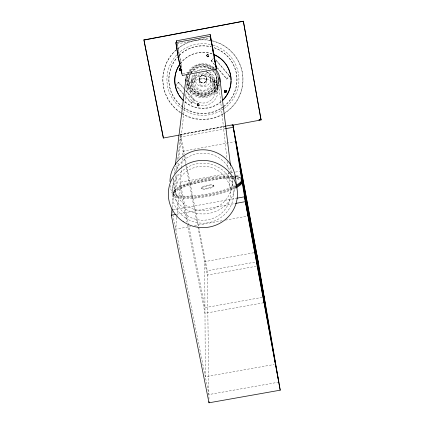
<?xml version="1.0" encoding="UTF-8"?>
<svg xmlns="http://www.w3.org/2000/svg" width="424" height="424" viewBox="0 0 424 424"><rect width="100%" height="100%" fill="white"/><g stroke="black" fill="none" stroke-linecap="round" stroke-linejoin="round"><path stroke-width="0.32" stroke-dasharray="2.12 1.59" d="M199.116 105.157A1.002 0.991 4.4 0 0 197.695 104.172A1.002 0.991 4.4 0 0 197.547 105.883A1.002 0.991 4.4 0 0 199.116 105.157L199.132 104.479A0.996 0.986 4.5 0 1 198.056 105.375A0.996 0.986 4.5 0 1 197.144 104.304L197.123 104.988M199.201 82.664L199.307 78.578M183.597 94.563L191.235 103.35L194.256 100.774L194.287 100.186L185.415 89.962M194.802 81.662L194.992 78.297M192.697 82.505L192.851 80.385M191.235 103.35L191.277 102.751L183.894 94.25M191.06 82.378L191.24 80.263M176.84 217.395L175.732 229.188L190.588 226.48M176.903 216.738L181.467 168.259M181.53 167.607L182.453 157.776M182.702 155.157L183.073 151.225L234.615 141.717M187.864 89.528L188.818 80.078M188.934 78.875L188.972 78.551M175.207 191.351L177.243 172.934M177.677 168.991L178.478 161.751M178.838 158.465L187.556 79.537M172.202 207.453L175.907 175.218M176.363 171.275L177.269 163.378M177.725 159.429L180.597 134.435L184.413 153.912M172.139 191.123L173.75 177.979M174.238 174.036L175.202 166.155M183.173 94.075L175.536 85.288L178.562 82.691L178.652 82.171L183.725 88.012M208.751 55.586L208.693 55.894A1.007 1.007 0 0 1 207.638 56.525L207.384 56.456A1.007 1.007 0 0 1 206.758 55.671L206.753 55.353A1.007 1.007 0 0 1 207.866 54.468A1.007 1.007 0 0 1 208.751 55.586L208.746 55.321M178.652 82.171L175.637 84.752L183.459 93.752M214.512 64.819L211.131 60.876L211.099 60.431L213.712 58.194M211.131 60.876L213.749 58.634M191.277 102.751L194.287 100.186M226.766 79.113L226.681 78.604L229.723 76.013L229.819 76.516L226.766 79.113L217.47 68.269M213.797 81.058L216.171 80.284L216.325 81.933A14.856 14.761 3.2 0 1 216.924 93.216L214.454 92.697L214.321 90.932A12.794 12.72 4 0 0 213.797 81.058L213.924 82.712A12.948 12.863 3.8 0 1 214.454 92.697M213.924 82.712L216.325 81.933M176.84 43.948L209.912 37.741M182.887 73.485L214.873 67.511M180.306 134.456L224.519 126.273M180.295 134.546L224.529 126.357M179.495 135.039L224.81 126.654M225.52 128.7L180.295 137.063L183.725 154.564M230.322 173.029L180.152 182.246L188.632 225.139M230.974 172.913L232.93 172.552M235.537 172.075L240.747 171.116M232.273 176.416L179.792 186.051L186.989 222.404M232.919 176.299L235.511 175.822M236.157 175.7L241.341 174.752M173.199 209.848L236.104 198.342M176.506 214.237L235.585 203.435M194.468 225.769L222.245 220.703M225.478 220.114L246.794 216.229M253.785 252.752L204.702 261.65L205.327 376.74L274.222 364.476M208.958 398.995L207.283 270.761L255.561 262.021M256.287 266.251L207.336 275.107L197.944 227.147M262.08 297.394L204.951 307.676L188.76 225.791M263.659 302.747L204.983 313.294L187.503 225.001M278.833 382.141L208.899 394.553L172.027 210.733M214.321 90.932L216.759 91.441L216.924 93.216M197.886 93.036L201.437 93.89M204.421 66.128L207.988 66.997M178.562 82.691L184.928 90.026M185.352 90.513L194.256 100.774M211.099 60.431L214.47 64.358M217.417 67.798L226.681 78.604M215.832 59.789L229.299 75.525M216.298 60.727L229.819 76.516M173.252 192.109L173.405 192.867M173.554 193.62L173.708 194.377M184.917 156.509L186.189 163.002M186.698 165.593L198.639 226.617M198.766 227.264L207.283 270.761M183.852 155.211L185.5 163.638M185.627 164.284L197.817 226.501M201.363 187.737L201.511 188.494M213.807 185.452A6.328 1.415 -10.9 0 1 204.532 188.415A6.328 1.415 -10.9 0 1 204.421 185.94A6.328 1.415 -10.9 0 1 213.807 185.452L213.95 186.21A6.328 1.42 -10.9 0 1 204.675 189.178A6.328 1.42 -10.9 0 1 204.564 186.692A6.328 1.42 -10.9 0 1 213.95 186.21M230.645 166.833L231.451 173.395M231.859 176.766L233.211 187.832M218.069 77.889L226.941 158.788M227.227 161.422L228.096 169.314M228.382 171.943L230.184 188.388M216.786 77.899L216.818 78.217M216.823 78.562L217.358 83.915M217.528 85.6L217.756 87.911M214.438 79.007L214.613 81.106M212.848 79.304L212.996 81.408M210.739 77.444L211.041 82.903A8.146 8.098 4.2 0 1 198.315 88.95A8.146 8.098 4.2 0 1 199.407 74.963A8.146 8.098 4.2 0 1 211.041 82.903M208.756 55.549L208.778 56.026A1.012 1.012 0 0 1 207.203 56.784A1.012 1.012 0 0 1 207.336 55.041A1.012 1.012 0 0 1 208.778 56.026M206.764 55.883L206.758 55.613A1.007 1.007 0 0 0 207.384 56.403L207.638 56.466A1.007 1.007 0 0 0 208.688 55.841M206.568 78.785L206.647 81.906M177.174 44.743A16.647 0.694 79.3 0 1 181.562 67.501M181.753 68.773A16.647 0.694 79.3 0 1 181.986 70.453M176.962 43.354A18.492 0.768 79.3 0 1 181.748 68.073M235.67 187.964A34.816 7.844 -10.9 0 1 185.935 198.485A34.816 7.844 -10.9 0 1 183.353 187.276A34.816 7.844 -10.9 0 1 233.465 178.387M234.106 178.446A34.816 7.844 -10.9 0 1 235.903 178.663M236.979 178.843A34.816 7.844 -10.9 0 1 240.631 180.052M236.051 186.926A34.821 7.823 -10.9 0 1 187.021 197.711A34.821 7.823 -10.9 0 1 181.695 187.201A34.821 7.823 -10.9 0 1 231.292 177.529M233.969 177.704A34.821 7.823 -10.9 0 1 235.76 177.916M236.836 178.096A34.821 7.823 -10.9 0 1 240.493 179.299M235.908 186.152A34.826 7.796 -10.9 0 1 186.867 196.937A34.826 7.796 -10.9 0 1 181.546 186.459A34.826 7.796 -10.9 0 1 231.154 176.787M233.825 176.956A34.826 7.796 -10.9 0 1 235.05 177.089M235.241 185.648A34.832 7.775 -10.9 0 1 186.231 196.164A34.832 7.775 -10.9 0 1 181.599 185.627A34.832 7.775 -10.9 0 1 231.016 176.045M231.711 176.077A34.832 7.775 -10.9 0 1 234.308 176.273M235.553 185.781A32.913 32.086 -0.1 0 1 202.725 213.956A32.913 32.086 -0.1 0 1 170.183 185.468M231.965 177.375A29.447 28.71 -0.1 0 1 203.234 210.617A29.447 28.71 -0.1 0 1 173.713 178.048M175.054 172.552A29.447 28.71 -0.1 0 1 202.873 153.202A29.447 28.71 -0.1 0 1 230.72 172.52M205.561 71.428A7.95 7.913 5 0 1 210.018 82.468A7.95 7.913 5 0 1 198.443 85.42A7.95 7.913 5 0 1 196.996 73.612M209.541 71.518A11.713 11.655 4.5 0 1 212.594 87.715A11.713 11.655 4.5 0 1 196.323 90.752A11.713 11.655 4.5 0 1 193.238 74.56M195.75 71.905A11.713 11.655 4.5 0 1 206.811 70.135M215.906 71.121A16.096 16.017 4.6 0 1 205.306 96.423A16.096 16.017 4.6 0 1 187.715 75.308M188.404 73.649A16.096 16.017 4.6 0 1 214.761 69.737M215.138 69.944A16.07 15.99 4.7 0 1 205.894 96.036A16.07 15.99 4.7 0 1 187.742 75.059M187.949 74.502A16.07 15.99 4.7 0 1 214.321 69.064M221.164 101.522A28.122 27.984 4.7 0 1 183.783 100.711M180.333 63.52A28.122 27.984 4.7 0 1 212.286 53.837M221.196 101.818A28.175 28.032 4.6 0 1 183.751 101.007M180.29 63.754A28.175 28.032 4.6 0 1 212.302 54.049M206.271 71.656A10.097 10.049 4.5 0 1 211.724 86.067A10.097 10.049 4.5 0 1 196.524 88.902A10.097 10.049 4.5 0 1 196.333 73.516M206.87 72.107A11.893 11.824 4 0 1 213.076 89.416A11.893 11.824 4 0 1 194.764 91.854A11.893 11.824 4 0 1 196.142 73.532M219.722 83.904A17.114 17.029 4.6 0 1 186.109 83.846M187.217 73.866A17.114 17.029 4.6 0 1 214.602 68.222M213.436 69.467A15.407 15.328 4.6 0 1 215.524 89.49A15.407 15.328 4.6 0 1 195.893 94.303A15.407 15.328 4.6 0 1 188.367 75.615M189.565 73.008A15.407 15.328 4.6 0 1 213.007 69.085M212.159 69.515A14.029 13.96 4.7 0 1 207.824 93.095A14.029 13.96 4.7 0 1 189.024 78.085A14.029 13.96 4.7 0 1 211.21 68.752M206.753 55.406A1.007 1.007 0 0 1 207.871 54.521A1.007 1.007 0 0 1 208.756 55.639M197.197 104.129A0.996 0.986 4.5 0 1 198.225 103.483L198.48 103.541A0.996 0.986 4.5 0 1 199.121 104.293M213.076 70.665A14.061 13.992 4.7 0 1 213.643 89.395A14.061 13.992 4.7 0 1 194.982 91.87A14.061 13.992 4.7 0 1 190.562 73.654M190.869 73.119A14.061 13.992 4.7 0 1 212.636 70.23M212.371 70.66A14.14 14.066 4.5 0 1 214.231 89.565A14.14 14.066 4.5 0 1 195.475 93.068A14.14 14.066 4.5 0 1 190.291 74.783M191.229 73.198A14.14 14.066 4.5 0 1 210.913 69.52M216.171 80.284A14.686 14.596 3.5 0 1 216.759 91.441M214.258 47.668A34.005 33.841 4.8 0 1 223.989 106.138M223.49 106.519A34.005 33.841 4.8 0 1 183.841 107.569M182.818 106.848A34.005 33.841 4.8 0 1 177.471 57.086M179.241 55.242A34.005 33.841 4.8 0 1 211.2 46.746M213.134 45.183A36.008 35.833 4.8 0 1 224.301 108.38M223.793 108.745A36.008 35.833 4.8 0 1 182.728 109.191M182.219 108.841A36.008 35.833 4.8 0 1 177.041 54.59M177.486 54.14A36.008 35.833 4.8 0 1 210.675 44.547M177.693 48.543A40.004 39.814 4.8 0 1 235.654 56.625A40.004 39.814 4.8 0 1 223.543 113.6M222.982 113.929A40.004 39.814 4.8 0 1 181.032 112.795M180.497 112.44A40.004 39.814 4.8 0 1 175.722 50.244M211.21 40.715A40.079 39.888 4.8 0 1 239.518 95.994A40.079 39.888 4.8 0 1 179.31 111.952A40.079 39.888 4.8 0 1 176.156 50.011M176.644 49.581A40.079 39.888 4.8 0 1 210.558 40.582M214.279 47.864A34.068 33.904 4.8 0 1 224.026 106.44M223.528 106.827A34.068 33.904 4.8 0 1 183.809 107.876M182.781 107.15A34.068 33.904 4.8 0 1 177.423 57.304M179.198 55.459A34.068 33.904 4.8 0 1 211.216 46.942M199.02 78.71C198.035 83.692 206.197 85.001 206.827 79.961C207.813 74.99 199.64 73.681 199.02 78.71M197.202 104.055L197.144 104.378A0.996 0.986 4.5 0 0 198.05 105.449A0.996 0.986 4.5 0 0 199.132 104.553L199.121 104.219A0.996 0.986 4.5 0 0 198.48 103.461L198.225 103.408A0.996 0.986 4.5 0 0 197.202 104.055M185.346 217.862A30.825 29.982 -0.2 0 0 233.608 195.649A30.825 29.982 -0.2 0 0 189.708 166.107A30.825 29.982 -0.2 0 0 185.346 217.862M200.61 81.98A3.662 3.646 5 0 0 206.536 79.733A3.662 3.646 5 0 0 201.617 75.748A3.662 3.646 5 0 0 200.61 81.98M200.642 81.943A3.615 3.599 5 0 0 206.493 79.728A3.615 3.599 5 0 0 201.633 75.79A3.615 3.599 5 0 0 200.642 81.943M200.557 85.166A3.742 3.726 4.2 0 0 206.621 82.876A3.742 3.726 4.2 0 0 201.591 78.8A3.742 3.726 4.2 0 0 200.557 85.166M197.558 105.581A1.002 0.991 4.5 0 0 199.126 104.855A1.002 0.991 4.5 0 0 197.706 103.869A1.002 0.991 4.5 0 0 197.558 105.581M207.193 56.567A1.007 1.007 0 0 0 208.767 55.814A1.007 1.007 0 0 0 207.325 54.829A1.007 1.007 0 0 0 207.193 56.567M197.123 91.663A10.25 10.197 4 0 0 213.139 84.063A10.25 10.197 4 0 0 198.501 74.062A10.25 10.197 4 0 0 197.123 91.663M187.111 215.445A27.746 26.988 -0.2 0 0 230.545 195.427A27.746 26.988 -0.2 0 0 191.012 168.853A27.746 26.988 -0.2 0 0 187.111 215.445M195.84 100.875A12.503 12.418 2.9 0 0 215.387 91.621A12.503 12.418 2.9 0 0 197.531 79.431A12.503 12.418 2.9 0 0 195.84 100.875M194.367 102.974A15.094 14.988 2.9 0 0 217.963 91.817A15.094 14.988 2.9 0 0 196.423 77.094A15.094 14.988 2.9 0 0 194.367 102.974"/><path stroke-width="0.64" d="M225.128 126.198L232.871 124.762L258.137 261.555L280.211 390.181L209.006 402.8L171.312 215.185L172.049 208.772M175.366 164.841L185.85 79.41M178.849 135.161L163.309 138.033L163.399 137.583M163.309 138.033L143.927 39.888M143.895 39.93L243.365 21.237L261.062 119.95L231.933 125.34M143.789 40.121L243.344 21.2L261.062 119.95M176.596 42.495L176.315 40.852L210.145 34.498L211.502 41.526M215.138 61.22L216.489 69.064L182.59 75.398A18.492 0.768 79.3 0 1 179.617 63.992A18.492 0.768 79.3 0 1 175.859 42.575L210.442 36.141L210.898 38.414M258.979 119.897L260.93 119.536M259.006 119.981L260.956 119.616M225.52 128.7L233.274 127.264L258.863 265.784M236.751 198.22L244.537 196.8L278.833 382.141M171.312 215.185L175.859 214.353M235.585 203.435L245.321 201.654L232.871 124.762M263.659 302.747L264.963 302.508L241.341 174.752M216.489 69.064L214.804 60.754M215.848 66.059L216.155 67.273L215.652 64.162M175.859 42.575L176.188 44.07M144.155 41.229L163.383 137.673M215.657 65.291L214.078 56.964M210.558 37.619L210.272 36.12L211.073 40.566M211.322 40.487L212.212 45.257M212.111 44.626L212.981 49.364M214.189 57.632L211.576 43.481M240.747 171.116L264.025 297.039M245.321 201.654L280.211 390.181M212.965 49.179L213.823 53.848M212.413 48.108L213.309 52.942M213.76 53.572L214.639 58.332M210.145 34.498L210.442 36.141M214.491 57.616L215.36 62.339M210.839 39.39L211.73 44.244M256.372 252.285L275.521 364.248M235.903 141.478L248.088 215.991M235.272 176.135L236.894 188.007M219.749 77.576L230.486 165.519M208.99 401.533L209.006 402.8M182.06 73.58A16.647 0.694 79.3 0 1 180.539 67.867M180.386 67.188A16.647 0.694 79.3 0 1 177.937 54.876M177.826 54.267A16.647 0.694 79.3 0 1 176.257 44.589M176.315 40.852A18.492 0.768 79.3 0 1 176.617 41.976M242.115 181.832A34.816 7.844 -10.9 0 1 236.703 187.424M241.972 181.075A34.821 7.823 -10.9 0 1 236.56 186.655M241.834 180.311A34.826 7.796 -10.9 0 1 236.417 185.882M235.484 176.426A34.832 7.775 -10.9 0 1 236.756 184.843M169.976 181.583A32.913 32.086 -0.1 0 1 201.077 149.831A32.913 32.086 -0.1 0 1 235.564 178.048M231.016 81.302A28.122 27.984 4.7 0 1 226.4 95.623M226.061 96.121A28.122 27.984 4.7 0 1 222.51 100.297M183.338 100.287A28.122 27.984 4.7 0 1 179.114 95.098M178.483 94.049A28.122 27.984 4.7 0 1 177.63 92.443M177.37 91.897A28.122 27.984 4.7 0 1 175.43 86.114M175.308 85.521A28.122 27.984 4.7 0 1 179.628 64.517M213.998 54.505A28.122 27.984 4.7 0 1 231.032 80.078M214.019 54.723A28.175 28.032 4.6 0 1 222.547 100.594M183.301 100.583A28.175 28.032 4.6 0 1 179.585 64.745M181.223 69.79A1.007 1.002 30.8 0 1 179.654 70.108A1.007 1.002 30.8 0 1 179.749 68.518M226.374 91.017A1.002 0.996 -14.3 0 1 225.822 92.252A1.002 0.996 -14.3 0 1 224.545 91.823A1.002 0.996 -14.3 0 1 224.868 90.513M226.082 90.588A1.002 0.996 -14.3 0 1 226.257 90.784M181.265 69.785A1.012 1.002 30.7 0 1 179.914 70.527A1.012 1.002 30.7 0 1 179.405 69.07A1.012 1.002 30.7 0 1 180.931 68.831M181.223 69.266A1.012 1.002 30.7 0 1 181.281 69.52M185.807 80.677A17.114 17.029 4.6 0 1 186.756 75.053M215.069 68.667A17.114 17.029 4.6 0 1 219.982 82.012M181.302 69.441A1.002 0.991 31 0 1 179.861 69.971A1.002 0.991 31 0 1 179.601 68.455M226.294 90.89A0.927 0.922 -14.4 0 1 225.186 91.966A0.927 0.922 -14.4 0 1 224.614 90.54M226.087 90.46A0.927 0.922 -14.4 0 1 226.22 90.662M181.308 69.382A1.002 0.991 31.1 0 1 180.295 70.045L180.041 69.992A1.002 0.991 31.1 0 1 179.543 68.492M226.294 91.065A0.927 0.922 -14.4 0 1 225.059 91.86L224.842 91.754A0.927 0.922 -14.4 0 1 224.535 91.388M224.497 90.688A0.927 0.922 -14.4 0 1 224.609 90.471M183.189 221.635A34.567 33.613 -0.2 0 0 237.329 196.773A34.567 33.613 -0.2 0 0 188.129 163.611A34.567 33.613 -0.2 0 0 183.189 221.635M225.017 92.512A1.002 0.996 -14.3 0 0 226.464 91.552A1.002 0.996 -14.3 0 0 224.906 90.794A1.002 0.996 -14.3 0 0 225.017 92.512"/></g></svg>
